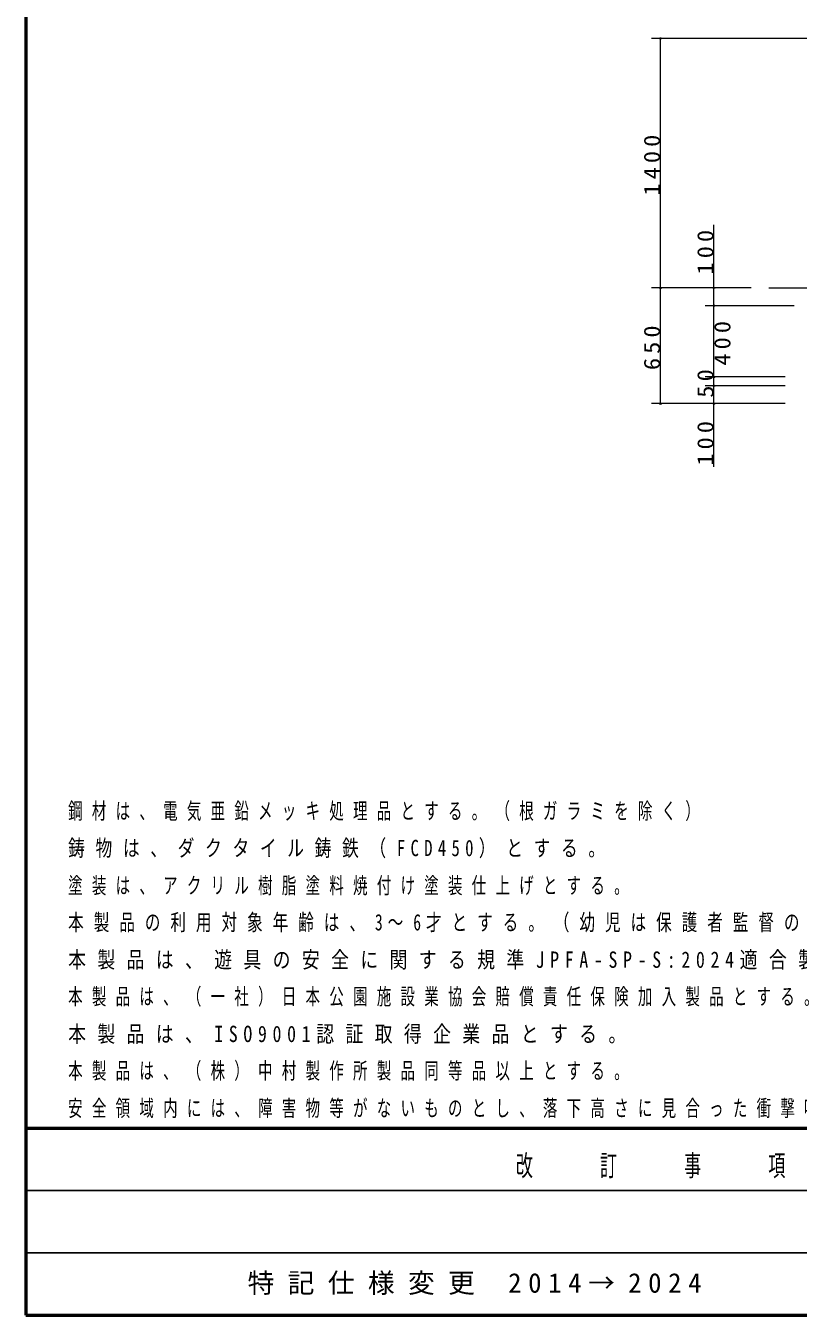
# Model space of a CAD drawing. Units: millimetres at full size. Extents: x -19250 to 0, y 0 to 13350.
# Drawn here: x -19250 to -14915, y 0 to 7237 of the extents above; entities that cross this region are included whole.
import ezdxf

# ---------------------------------------------------------------- set-up
doc = ezdxf.new("R2010")
doc.units = ezdxf.units.MM
for name, color, linetype, lineweight in [('A3図枠', 7, 'Continuous', 25), ('線', 7, 'Continuous', 13), ('補助', 2, 'Continuous', 25)]:
    doc.layers.add(name, color=color, linetype=linetype, lineweight=lineweight)
doc.layers.add('図面プロファイル', color=7, linetype='Continuous')
doc.styles.add('ＭＳ ゴシック', font='')
doc.styles.get('ＭＳ ゴシック').set_extended_font_data('MS Gothic')

# ---------------------------------------------------------------- blocks, each defined once
blk = doc.blocks.new('dimension_origin')
at = {"color": 0, "linetype": 'Continuous', "lineweight": -2}
blk.add_circle((0, 0), 1.25, dxfattribs=at)

msp = doc.modelspace()

# ---------------------------------------------------------------- linework, layer by layer
at = {"layer": 'A3図枠', "lineweight": 50}
for p, q in [((-19250, 13350), (-19250, 0)), ((-19250, 1050), (0, 1050)), ((-19250, 0), (0, 0))]:
    msp.add_line(p, q, dxfattribs=at)
at = {"layer": 'A3図枠'}
for p, q in [((-19250, 700), (-12175, 700)), ((-19250, 350), (-12175, 350))]:
    msp.add_line(p, q, dxfattribs=at)
at = {"layer": '線'}
msp.add_line((-15078.702, 5766.477), (-14667.727, 5766.477), dxfattribs=at)
at = {"layer": '補助', "lineweight": 13}
for p, q in [((-14737.477, 7166.477), (-15737.477, 7166.477)), ((-15687.477, 5766.477), (-15687.477, 7166.477)), ((-15387.477, 5663.477), (-15387.477, 6120.763)), ((-15178.702, 5766.477), (-15737.477, 5766.477)), ((-15178.702, 5766.477), (-15737.477, 5766.477)), ((-15687.477, 5116.477), (-15687.477, 5766.477)), ((-15178.702, 5766.477), (-15437.477, 5766.477)), ((-14937.477, 5666.477), (-15437.477, 5666.477)), ((-14937.477, 5666.477), (-15437.477, 5666.477)), ((-15387.477, 5266.477), (-15387.477, 5666.477)), ((-14987.477, 5266.477), (-15437.477, 5266.477)), ((-14987.477, 5266.477), (-15437.477, 5266.477)), ((-14987.477, 5216.477), (-15437.477, 5216.477)), ((-14987.477, 5216.477), (-15437.477, 5216.477)), ((-15387.477, 5213.477), (-15387.477, 5269.477)), ((-15387.477, 4762.192), (-15387.477, 5219.477)), ((-14987.477, 5116.477), (-15737.477, 5116.477)), ((-14987.477, 5116.477), (-15437.477, 5116.477))]:
    msp.add_line(p, q, dxfattribs=at)

# ---------------------------------------------------------------- block references
at = {"layer": '補助', "lineweight": 13, "xscale": 3.33, "yscale": 3.33}
for p, rotation in [((-15687.477, 7166.477), 270), ((-15687.477, 5766.477), 90), ((-15687.477, 5766.477), 270), ((-15387.477, 5766.477), 90), ((-15387.477, 5666.477), 270), ((-15387.477, 5666.477), 270), ((-15387.477, 5266.477), 90), ((-15387.477, 5266.477), 90), ((-15387.477, 5216.477), 270), ((-15387.477, 5216.477), 90), ((-15687.477, 5116.477), 90), ((-15387.477, 5116.477), 270)]:
    msp.add_blockref('dimension_origin', p, dxfattribs=dict(at, rotation=rotation))

# ---------------------------------------------------------------- texts
at = {"layer": 'A3図枠', "color": 4, "insert": (-15712.5, 768.333), "char_height": 117.3, "attachment_point": 8, "style": 'ＭＳ ゴシック'}
msp.add_mtext('\\T1.64;\\W0.6;改\u3000\u3000訂\u3000\u3000事\u3000\u3000項', dxfattribs=at)
at = {"layer": '図面プロファイル', "insert": (-16712.5, 175), "char_height": 110, "attachment_point": 5, "style": 'ＭＳ ゴシック'}
msp.add_mtext('\\T1.5;特記仕様変更\\~2014→2024', dxfattribs=at)
at = {"layer": '補助', "char_height": 91.64, "rotation": 90, "style": 'ＭＳ ゴシック'}
for s, insert, attachment_point in [('\\T1.33;\\W1.1;1400', (-15688.477, 6466.477), 8), ('\\T1.33;\\W1.1;100', (-15388.477, 5977.906), 8), ('\\T1.33;\\W1.1;400', (-15386.477, 5466.477), 2), ('\\T1.33;\\W1.1;650', (-15688.477, 5441.477), 8), ('\\T1.34;\\W1.1;50', (-15388.477, 5241.477), 8), ('\\T1.33;\\W1.1;100', (-15388.477, 4905.049), 8)]:
    msp.add_mtext(s, dxfattribs=dict(at, insert=insert, attachment_point=attachment_point))
at = {"layer": '補助', "char_height": 91.64, "attachment_point": 7, "style": 'ＭＳ ゴシック'}
for s, insert in [('\\T1.64;\\W0.65;鋼材は、電気亜鉛メッキ処理品とする。（根ガラミを除く）', (-19012.239, 2772.951)), ('\\T1.64;\\W0.75;鋳物は、ダクタイル鋳鉄（FCD450）とする。', (-19012.239, 2564.617)), ('\\T1.64;\\W0.65;塗装は、アクリル樹脂塗料焼付け塗装仕上げとする。', (-19012.239, 2356.284)), ('\\T1.64;\\W0.7;本製品の利用対象年齢は、3～6才とする。（幼児は保護者監督のもとで遊ばせること）', (-19012.239, 2147.951)), ('\\T1.64;\\W0.8;本製品は、遊具の安全に関する規準JPFA-SP-S:2024適合製品とする。', (-19012.239, 1939.617)), ('\\T1.64;\\W0.65;本製品は、（一社）日本公園施設業協会賠償責任保険加入製品とする。', (-19012.239, 1731.284)), ('\\T1.64;\\W0.8;本製品は、ISO9001認証取得企業品とする。', (-19012.239, 1522.951)), ('\\T1.64;\\W0.65;本製品は、（株）中村製作所製品同等品以上とする。', (-19012.239, 1314.617)), ('\\T1.64;\\W0.65;安全領域内には、障害物等がないものとし、落下高さに見合った衝撃吸収性能を有する素材を敷設する。', (-19012.239, 1106.284))]:
    msp.add_mtext(s, dxfattribs=dict(at, insert=insert))

doc.saveas('drawing.dxf')
